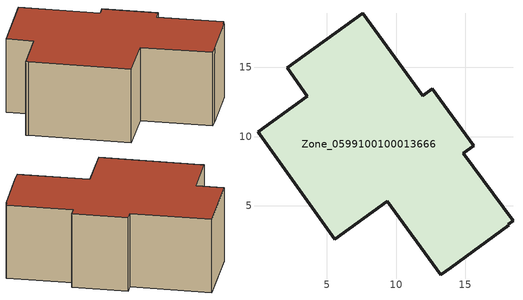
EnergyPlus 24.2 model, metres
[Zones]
Zone_0599100100013666
 floor ground (C_G): 11.93,12.95 12.62,13.45 15.62,9.33 14.87,8.79 18.46,3.92 18.1,3.66 18.14,3.59 13.96,0.51 13.25,0.03 9.36,5.32 5.59,2.59 0.16,10.16 0.02,10.35 3.6,12.94 2.14,14.97 7.6,18.91 z0
 wall outside (C_F): 13.25,0.03 13.96,0.51 18.14,3.59 18.1,3.66 18.46,3.92 14.87,8.79 15.62,9.33 12.62,13.45 11.93,12.95 7.6,18.91 2.14,14.97 3.6,12.94 0.02,10.35 0.16,10.16 5.59,2.59 9.36,5.32 13.25,0.03 z0:7.19
 roof outside (C_R): 18.14,3.59 18.1,3.66 18.46,3.92 14.87,8.79 15.62,9.33 12.62,13.45 11.93,12.95 7.6,18.91 2.14,14.97 3.6,12.94 0.02,10.35 0.16,10.16 5.59,2.59 9.36,5.32 13.25,0.03 13.96,0.51 z7.19
[BUILDING]
Pand.0599100100013666: North Axis=0; Terrain=City; Loads Convergence Tolerance Value=0.04; Temperature Convergence Tolerance Value=0.4; Solar Distribution=FullExterior; Maximum Number of Warmup Days=25; Minimum Number of Warmup Days=1
[Site:Location]
Rotterdam.The.Hague.AP_ZH_NLD Design_Conditions: Latitude=51.96; Longitude=4.45; Time Zone=1; Elevation=-4.5
[SITE:GROUNDTEMPERATURE:BUILDINGSURFACE]
18, 18, 18, 18, 18, 18, 18, 18, 18, 18, 18, 18
[MATERIAL] Thermal Absorptance=0.9; Solar Absorptance=0.7; Visible Absorptance=0.7
Name | Roughness | Thickness | Conductivity | Density | Specific Heat
G.D.2015-2018 | MediumSmooth | 0.15 | 0.0428571 | 540 | 1210
F.D.2015-2018 | Rough | 0.3 | 0.0666667 | 1920 | 840
R.D.2015-2018 | MediumRough | 0.2 | 0.0333333 | 1500 | 1000
[CONSTRUCTION]
C_G: G.D.2015-2018
C_F: F.D.2015-2018
C_R: R.D.2015-2018
[ZONE]
Zone_0599100100013666: Type=1; Multiplier=1; Ceiling Height=Autocalculate; Volume=Autocalculate; Floor Area=autocalculate; Part of Total Floor Area=Yes
[ZONEINFILTRATION:DESIGNFLOWRATE]
Infil_Zone_0599100100013666: Zone or ZoneList or Space or SpaceList=Zone_0599100100013666; Schedule=AlwaysOn; Design Flow Rate Calculation Method=Flow/Area; Flow Rate per Floor Area=0.0021; Constant Term Coefficient=1; Temperature Term Coefficient=0; Velocity Term Coefficient=0; Velocity Squared Term Coefficient=0
[HVACTEMPLATE:ZONE:IDEALLOADSAIRSYSTEM]
Zone_0599100100013666: Maximum Heating Supply Air Temperature=50; Minimum Cooling Supply Air Temperature=13; Maximum Heating Supply Air Humidity Ratio=0.0156; Minimum Cooling Supply Air Humidity Ratio=0.0077; Heating Limit=NoLimit; Cooling Limit=NoLimit; Dehumidification Control Type=ConstantSensibleHeatRatio; Cooling Sensible Heat Ratio=0.7; Dehumidification Setpoint=60; Humidification Control Type=None; Humidification Setpoint=30; Outdoor Air Method=None; Outdoor Air Flow Rate per Person=0.00944; Outdoor Air Flow Rate per Zone Floor Area=0; Outdoor Air Flow Rate per Zone=0; Demand Controlled Ventilation Type=None; Outdoor Air Economizer Type=NoEconomizer; Heat Recovery Type=None; Sensible Heat Recovery Effectiveness=0.7; Latent Heat Recovery Effectiveness=0.65
[ZONECONTROL:THERMOSTAT]
ThermostatControl_Zone_0599100100013666: Zone or ZoneList=Zone_0599100100013666; Control Type Schedule=DualSetpointControlType; Control 1=Thermostat_Zone_0599100100013666; Temperature Difference Between Cutout And Setpoint=0
[THERMOSTATSETPOINT:DUALSETPOINT]
Thermostat_Zone_0599100100013666: Heating Setpoint Temperature Schedule=HeatingSetpoint_Zone_0599100100013666; Cooling Setpoint Temperature Schedule=CoolingSetpoint_Zone_0599100100013666
[SCHEDULE:COMPACT]
HeatingSetpoint_Zone_0599100100013666: Through: 12/31, For: AllDays, Until: 24:00, 21
CoolingSetpoint_Zone_0599100100013666: Through: 12/31, For: AllDays, Until: 24:00, 24
DualSetpointControlType: Through: 12/31, For: AllDays, Until: 24:00, 4
AlwaysOn: Through: 12/31, For: AllDays, Until: 24:00, 1
